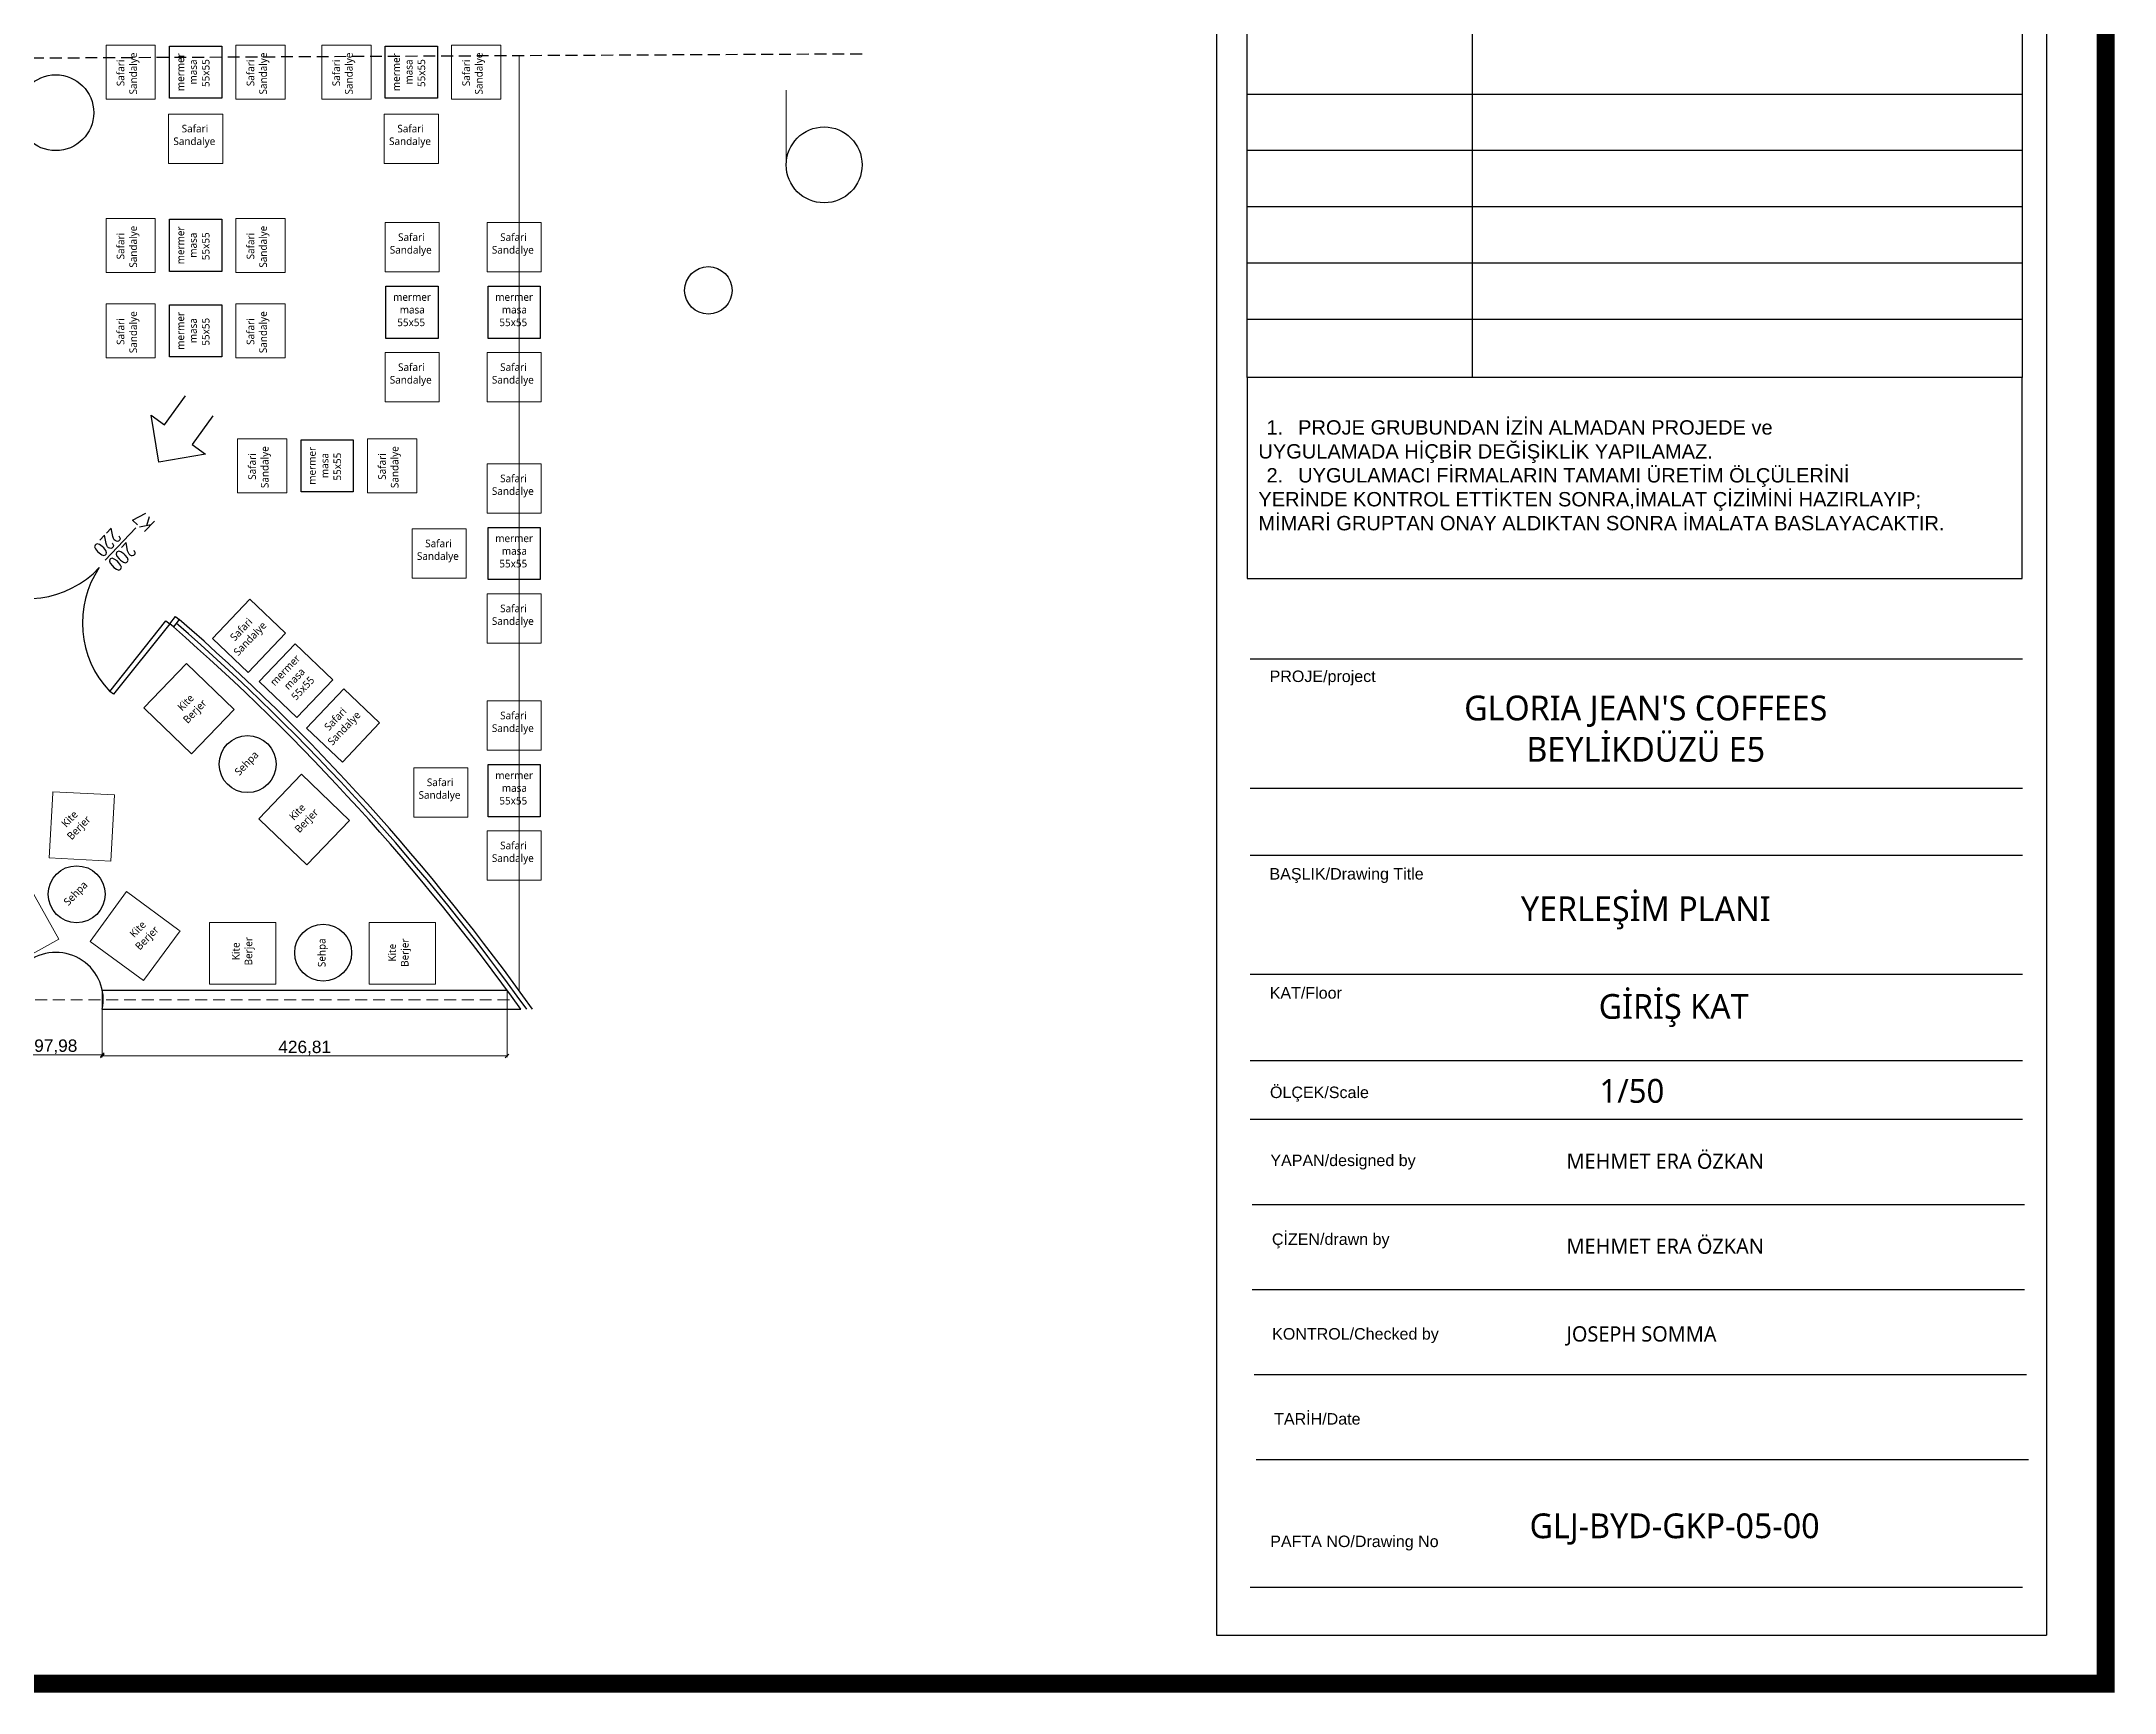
# Model space of a CAD drawing. Header units: millimetres. Extents: x 5603074 to 5608376, y 255765 to 258684.
# Drawn here: x 5606190 to 5608376, y 255765 to 257505 of the extents above; entities that cross this region are included whole.
import ezdxf
from ezdxf.enums import TextEntityAlignment as Align

# ---------------------------------------------------------------- set-up
doc = ezdxf.new("R2010")
doc.units = ezdxf.units.MM
doc.header["$LTSCALE"] = 100
doc.header["$PDMODE"] = 2
doc.linetypes.add('HIDDEN2', pattern=[0.1875, 0.125, -0.0625])
for name, color, linetype, lineweight in [('AKS', 63, 'HIDDEN2', 5), ('t_antet', 24, 'Continuous', 20), ('t_olcu', 252, 'Continuous', 20), ('t_tefris', 44, 'Continuous', 25), ('t_tefrişoturum', 25, 'Continuous', 15), ('t_yazı', 7, 'Continuous', 25)]:
    doc.layers.add(name, color=color, linetype=linetype, lineweight=lineweight)
for name, color, linetype in [('cam', 4, 'Continuous'), ('DUVAR', 2, 'Continuous'), ('KAPI', 7, 'Continuous'), ('KOLON', 1, 'Continuous'), ('PARSEL', 4, 'Continuous'), ('YK-KUCUK-ing', 10, 'Continuous')]:
    doc.layers.add(name, color=color, linetype=linetype)
doc.styles.add('100', font='romans.shx', dxfattribs={"width": 0.7, "height": 15})
doc.styles.add('ARIALT', font='arial.ttf', dxfattribs={"height": 10})
doc.styles.get("Standard").update_dxf_attribs({"font": 'arial.ttf'})
doc.dimstyles.new('olcu50', dxfattribs={"dimtxt": 13, "dimasz": 4, "dimexe": 1.25, "dimexo": 0.625, "dimtad": 1, "dimtxsty": 'Standard', "dimblk": 'OBLIQUE', "dimcen": 2.5, "dimclrd": 256, "dimclre": 256, "dimclrt": 7, "dimadec": 0, "dimazin": 0, "dimtfac": 1, "dimtmove": 0, "dimatfit": 3, "dimldrblk": 'OBLIQUE', "dimfxl": 1, "dimlwd": -1, "dimlwe": -1, "dimarcsym": 0})

# ---------------------------------------------------------------- blocks, each defined once
blk = doc.blocks.new('_OBLIQUE')
at = {"color": 0, "linetype": 'ByBlock'}
blk.add_line((-0.5, -0.5), (0.5, 0.5), dxfattribs=at)
blk = doc.blocks.new('*D226')
at = {"layer": 'Defpoints', "color": 0, "transparency": 16777216}
for p in [(5606156.2, 256505.1), (5606254.2, 256505.1), (5606254.2, 256437.1)]:
    blk.add_point(p, dxfattribs=at)
at = {"layer": 't_olcu', "transparency": 16777216}
for p, q in [((5606156.2, 256504.5), (5606156.2, 256435.9)), ((5606254.2, 256504.5), (5606254.2, 256435.9)), ((5606156.2, 256437.1), (5606254.2, 256437.1))]:
    blk.add_line(p, q, dxfattribs=at)
at = {"layer": 't_olcu', "transparency": 16777216, "xscale": 4, "yscale": 4, "zscale": 4, "rotation": 180}
blk.add_blockref('_OBLIQUE', (5606156.2, 256437.1), dxfattribs=at)
at = {"layer": 't_olcu', "transparency": 16777216, "xscale": 4, "yscale": 4, "zscale": 4}
blk.add_blockref('_OBLIQUE', (5606254.2, 256437.1), dxfattribs=at)
at = {"layer": 't_olcu', "color": 7, "transparency": 16777216, "insert": (5606205.2, 256445.6), "char_height": 13, "attachment_point": 5}
blk.add_mtext('97,98', dxfattribs=at)
blk = doc.blocks.new('*D227')
at = {"layer": 'Defpoints', "color": 0, "transparency": 16777216}
for p in [(5606254.2, 256504.5), (5606681, 256505.1), (5606681, 256435.9)]:
    blk.add_point(p, dxfattribs=at)
at = {"layer": 't_olcu', "transparency": 16777216}
for p, q in [((5606254.2, 256503.9), (5606254.2, 256434.6)), ((5606681, 256504.5), (5606681, 256434.6)), ((5606254.2, 256435.9), (5606681, 256435.9))]:
    blk.add_line(p, q, dxfattribs=at)
at = {"layer": 't_olcu', "transparency": 16777216, "xscale": 4, "yscale": 4, "zscale": 4, "rotation": 180}
blk.add_blockref('_OBLIQUE', (5606254.2, 256435.9), dxfattribs=at)
at = {"layer": 't_olcu', "transparency": 16777216, "xscale": 4, "yscale": 4, "zscale": 4}
blk.add_blockref('_OBLIQUE', (5606681, 256435.9), dxfattribs=at)
at = {"layer": 't_olcu', "color": 7, "transparency": 16777216, "insert": (5606467.6, 256444.3), "char_height": 13, "attachment_point": 5}
blk.add_mtext('426,81', dxfattribs=at)

msp = doc.modelspace()

# ---------------------------------------------------------------- linework, layer by layer
at = {"color": 252}
for p, q in [((5607428.784, 258674.392), (5607428.784, 255825.553)), ((5608303.795, 258674.392), (5608303.795, 255825.553)), ((5607428.784, 255825.553), (5608303.795, 255825.553))]:
    msp.add_line(p, q, dxfattribs=at)
at = {"color": 250}
for p, q in [((5607698.606, 258161.502), (5607698.606, 257150.962)), ((5607461.221, 257449.784), (5608278.286, 257449.784)), ((5607461.221, 257390.475), (5608278.286, 257390.475)), ((5607461.221, 257331.165), (5608278.286, 257331.165)), ((5607461.221, 257271.855), (5608278.286, 257271.855)), ((5607461.221, 257212.545), (5608278.286, 257212.545)), ((5608278.522, 256854.007), (5607464.275, 256854.007)), ((5607464.275, 256718.164), (5608278.522, 256718.164)), ((5608278.522, 256647.253), (5607464.275, 256647.253)), ((5608278.522, 256521.931), (5607464.275, 256521.931)), ((5608278.522, 256430.762), (5607464.275, 256430.762)), ((5608278.522, 256368.818), (5607464.275, 256368.818)), ((5608280.619, 256279.197), (5607466.372, 256279.197)), ((5608280.619, 256189.575), (5607466.372, 256189.575)), ((5608282.715, 256099.953), (5607468.469, 256099.953)), ((5608284.812, 256010.331), (5607470.565, 256010.331)), ((5608278.522, 255875.554), (5607464.275, 255875.554))]:
    msp.add_line(p, q, dxfattribs=at)
at = {"color": 252, "const_width": 18.717}
msp.add_lwpolyline([(5603083.312, 255774.354), (5603083.312, 258674.392), (5608366.296, 258674.392), (5608366.296, 255774.354)], close=True, dxfattribs=at)
at = {"color": 250}
msp.add_lwpolyline([(5608278.286, 257150.962), (5607461.221, 257150.962), (5607461.221, 258161.502), (5608278.286, 258161.502)], close=True, dxfattribs=at)
msp.add_lwpolyline([(5607461.221, 257150.962), (5607461.221, 256939.131), (5608278.286, 256939.131), (5608278.286, 257150.962)], dxfattribs=at)
at = {"layer": 'AKS'}
msp.add_line((5603745.952, 256495.117), (5606688.31, 256495.117), dxfattribs=at)
at = {"layer": 'cam'}
for points in [[(5606370.836, 257110.757), (5606348.985, 257080.281), (5606363.207, 257070.084), (5606313.873, 257061.952), (5606305.741, 257111.286), (5606319.963, 257101.089), (5606341.815, 257131.565)], [(5606335.416, 256896.007), (5606329.174, 256888.194)]]:
    msp.add_lwpolyline(points, dxfattribs=at)
for radius, start, end in [(2350, 35.510424, 48.94109), (2355, 35.423668, 48.946271), (2345, 35.597645, 48.935888)]:
    msp.add_arc((5604788.731, 255120.117), radius, start, end, dxfattribs=at)
at = {"layer": 'DUVAR'}
for points in [[(5606254.221, 256505.117), (5606681.032, 256505.117)], [(5606254.221, 256485.117), (5606695.509, 256485.117)]]:
    msp.add_lwpolyline(points, dxfattribs=at)
at = {"layer": 'KAPI'}
for points in [[(5606325.267, 256891.315), (5606265.972, 256817.092), (5606262.066, 256820.213), (5606321.361, 256894.436)], [(5606335.416, 256896.007), (5606329.174, 256888.194), (5606325.267, 256891.315), (5606331.509, 256899.128)]]:
    msp.add_lwpolyline(points, close=True, dxfattribs=at)
for centre, start, end in [((5606175.008, 257022.236), 239.144165, 316.711141), ((5606337.694, 256892.269), 146.047849, 223.614826)]:
    msp.add_arc(centre, 104.46, start, end, dxfattribs=at)
at = {"layer": 'KOLON'}
for centre, radius in [((5606205.185, 257430.117), 40), ((5607015.239, 257375.121), 40), ((5606893.189, 257242.893), 25)]:
    msp.add_circle(centre, radius, dxfattribs=at)
msp.add_arc((5606205.231, 256495.117), 50, 348.463041, 191.536959, dxfattribs=at)
at = {"layer": 'PARSEL', "linetype": 'HIDDEN2'}
msp.add_lwpolyline([(5607055.239, 257491.971), (5603745.952, 257475.117), (5603745.946, 256485.117)], dxfattribs=at)
at = {"layer": 't_olcu'}
for p, q in [((5606693.864, 256504.492), (5606693.864, 257490.131)), ((5606975.239, 257375.121), (5606975.239, 257453.961))]:
    msp.add_line(p, q, dxfattribs=at)
at = {"layer": 't_tefris', "linetype": 'Continuous'}
for points in [[(5606380.151, 257500.315), (5606380.151, 257445.315), (5606325.151, 257445.315), (5606325.151, 257500.315), (5606380.151, 257500.315)], [(5606607.544, 257500.315), (5606607.544, 257445.315), (5606552.544, 257445.315), (5606552.544, 257500.315), (5606607.544, 257500.315)], [(5606380.151, 257317.773), (5606380.151, 257262.773), (5606325.151, 257262.773), (5606325.151, 257317.773), (5606380.151, 257317.773)], [(5606608.311, 257192.246), (5606553.311, 257192.246), (5606553.311, 257247.246), (5606608.311, 257247.246), (5606608.311, 257192.246)], [(5606715.951, 257192.246), (5606660.951, 257192.246), (5606660.951, 257247.246), (5606715.951, 257247.246), (5606715.951, 257192.246)], [(5606380.151, 257227.656), (5606380.151, 257172.656), (5606325.151, 257172.656), (5606325.151, 257227.656), (5606380.151, 257227.656)], [(5606518.865, 257085.463), (5606518.865, 257030.463), (5606463.865, 257030.463), (5606463.865, 257085.463), (5606518.865, 257085.463)], [(5606715.951, 256937.952), (5606660.951, 256937.952), (5606660.951, 256992.952), (5606715.951, 256992.952), (5606715.951, 256937.952)], [(5606497.423, 256832.407), (5606459.501, 256792.571), (5606419.665, 256830.494), (5606457.587, 256870.33), (5606497.423, 256832.407)], [(5606715.951, 256688.094), (5606660.951, 256688.094), (5606660.951, 256743.094), (5606715.951, 256743.094), (5606715.951, 256688.094)]]:
    msp.add_lwpolyline(points, dxfattribs=at)
for centre in [(5606407.405, 256743.535), (5606227.145, 256606.405), (5606487.099, 256544.757)]:
    msp.add_circle(centre, 30, dxfattribs=at)
at = {"layer": 't_tefrişoturum'}
for points in [[(5606310.151, 257501.315), (5606310.151, 257444.315), (5606258.151, 257444.315), (5606258.151, 257501.315), (5606310.151, 257501.315)], [(5606447.151, 257501.315), (5606447.151, 257444.315), (5606395.151, 257444.315), (5606395.151, 257501.315), (5606447.151, 257501.315)], [(5606537.544, 257501.315), (5606537.544, 257444.315), (5606485.544, 257444.315), (5606485.544, 257501.315), (5606537.544, 257501.315)], [(5606674.544, 257501.315), (5606674.544, 257444.315), (5606622.544, 257444.315), (5606622.544, 257501.315), (5606674.544, 257501.315)], [(5606381.151, 257376.685), (5606324.151, 257376.685), (5606324.151, 257428.685), (5606381.151, 257428.685), (5606381.151, 257376.685)], [(5606608.544, 257376.685), (5606551.544, 257376.685), (5606551.544, 257428.685), (5606608.544, 257428.685), (5606608.544, 257376.685)], [(5606310.151, 257318.773), (5606310.151, 257261.773), (5606258.151, 257261.773), (5606258.151, 257318.773), (5606310.151, 257318.773)], [(5606447.151, 257318.773), (5606447.151, 257261.773), (5606395.151, 257261.773), (5606395.151, 257318.773), (5606447.151, 257318.773)], [(5606609.311, 257262.246), (5606552.311, 257262.246), (5606552.311, 257314.246), (5606609.311, 257314.246), (5606609.311, 257262.246)], [(5606716.951, 257262.246), (5606659.951, 257262.246), (5606659.951, 257314.246), (5606716.951, 257314.246), (5606716.951, 257262.246)], [(5606310.151, 257228.656), (5606310.151, 257171.656), (5606258.151, 257171.656), (5606258.151, 257228.656), (5606310.151, 257228.656)], [(5606447.151, 257228.656), (5606447.151, 257171.656), (5606395.151, 257171.656), (5606395.151, 257228.656), (5606447.151, 257228.656)], [(5606609.311, 257125.246), (5606552.311, 257125.246), (5606552.311, 257177.246), (5606609.311, 257177.246), (5606609.311, 257125.246)], [(5606716.951, 257125.246), (5606659.951, 257125.246), (5606659.951, 257177.246), (5606716.951, 257177.246), (5606716.951, 257125.246)], [(5606448.865, 257086.463), (5606448.865, 257029.463), (5606396.865, 257029.463), (5606396.865, 257086.463), (5606448.865, 257086.463)], [(5606585.865, 257086.463), (5606585.865, 257029.463), (5606533.865, 257029.463), (5606533.865, 257086.463), (5606585.865, 257086.463)], [(5606716.951, 257007.952), (5606659.951, 257007.952), (5606659.951, 257059.952), (5606716.951, 257059.952), (5606716.951, 257007.952)], [(5606637.929, 256939.452), (5606580.929, 256939.452), (5606580.929, 256991.452), (5606637.929, 256991.452), (5606637.929, 256939.452)], [(5606447.412, 256881.396), (5606408.111, 256840.112), (5606370.448, 256875.966), (5606409.749, 256917.25), (5606447.412, 256881.396)], [(5606716.951, 256870.952), (5606659.951, 256870.952), (5606659.951, 256922.952), (5606716.951, 256922.952), (5606716.951, 256870.952)], [(5606297.886, 256802.79), (5606342.959, 256849.624), (5606393.395, 256801.083), (5606348.322, 256754.249), (5606298.966, 256801.75)], [(5606546.64, 256786.936), (5606507.339, 256745.651), (5606469.676, 256781.505), (5606508.977, 256822.789), (5606546.64, 256786.936)], [(5606716.951, 256758.094), (5606659.951, 256758.094), (5606659.951, 256810.094), (5606716.951, 256810.094), (5606716.951, 256758.094)], [(5606639.631, 256687.664), (5606582.631, 256687.664), (5606582.631, 256739.664), (5606639.631, 256739.664), (5606639.631, 256687.664)], [(5606419.293, 256685.946), (5606464.366, 256732.78), (5606514.803, 256684.24), (5606469.73, 256637.406), (5606420.374, 256684.906)], [(5606202.068, 256714.496), (5606266.974, 256711.002), (5606263.211, 256641.103), (5606198.305, 256644.597), (5606201.987, 256712.998)], [(5606716.951, 256621.094), (5606659.951, 256621.094), (5606659.951, 256673.094), (5606716.951, 256673.094), (5606716.951, 256621.094)], [(5606176.963, 256615.708), (5606208.526, 256558.886), (5606147.333, 256524.895), (5606115.77, 256581.717), (5606175.652, 256614.979)], [(5606336.254, 256567.738), (5606297.813, 256515.324), (5606241.367, 256556.722), (5606279.808, 256609.136), (5606335.045, 256568.625)], [(5606367.099, 256511.507), (5606367.099, 256576.507), (5606437.099, 256576.507), (5606437.099, 256511.507), (5606368.599, 256511.507)], [(5606535.599, 256511.507), (5606535.599, 256576.507), (5606605.599, 256576.507), (5606605.599, 256511.507), (5606537.099, 256511.507)]]:
    msp.add_lwpolyline(points, close=True, dxfattribs=at)
at = {"layer": 'YK-KUCUK-ing'}
msp.add_lwpolyline([(5606257.286, 256958.423), (5606289.762, 256992.751)], dxfattribs=at)
msp.add_lwpolyline([(5606257.286, 256958.423), (5606289.762, 256992.751)], dxfattribs=at)

# ---------------------------------------------------------------- texts
at = {"color": 250, "insert": (5607473.02, 257047.863), "char_height": 15.13082, "width": 1040.33751, "attachment_point": 4}
msp.add_mtext('\\pi-33.306,l41.912,t41.912;1.^IPROJE GRUBUNDAN İZİN ALMADAN PROJEDE ve \\P\\pi0,l0;UYGULAMADA HİÇBİR DEĞİŞİKLİK YAPILAMAZ.\\P\\pi-33.306,l41.912;2.^IUYGULAMACI FİRMALARIN TAMAMI ÜRETİM ÖLÇÜLERİNİ \\P\\pi0,l0;YERİNDE KONTROL ETTİKTEN SONRA,İMALAT ÇİZİMİNİ HAZIRLAYIP;\\PMİMARİ GRUPTAN ONAY ALDIKTAN SONRA İMALATA BASLAYACAKTIR.', dxfattribs=at)
at = {"color": 7}
for s, insert, char_height, width, attachment_point in [("{\\fLucida Sans Unicode|b0|i0|c162|p34;GLORIA JEAN'S COFFEES\\PBEYLİKDÜZÜ E5}", (5607881.437, 256780.747), 26.09031, 629.51691, 5), ('{\\fLucida Sans Unicode|b0|i0|c162|p34;GİRİŞ KAT}', (5607910.827, 256483.744), 26.09031, 659.85499, 5), ('{\\fLucida Sans Unicode|b0|i0|c162|p34;1/50}', (5607866.823, 256398.942), 25.13107, 468.63868, 5), ('{\\fLucida Sans Unicode|b0|i0|c162|p34;MEHMET ERA ÖZKAN}', (5607797.918, 256324.941), 16.08389, 615.16777, 4), ('{\\fLucida Sans Unicode|b0|i0|c162|p34;MEHMET ERA ÖZKAN}', (5607797.918, 256235.32), 16.08389, 615.16777, 4), ('{\\fLucida Sans Unicode|b0|i0|c162|p34;JOSEPH SOMMA}', (5607797.865, 256140.822), 16.08389, 615.16777, 4)]:
    msp.add_mtext(s, dxfattribs=dict(at, insert=insert, char_height=char_height, width=width, attachment_point=attachment_point))
at = {"layer": 't_antet', "char_height": 26.09031, "width": 629.51691, "attachment_point": 5}
for s, insert in [('{\\fLucida Sans Unicode|b0|i0|c162|p34;YERLEŞİM PLANI}', (5607881.437, 256586.744)), ('{\\fLucida Sans Unicode|b0|i0|c162|p34;GLJ-BYD-GKP-05-00}', (5607911.835, 255937.227))]:
    msp.add_mtext(s, dxfattribs=dict(at, insert=insert))
at = {"layer": 't_yazı', "style": 'ARIALT'}
msp.add_text('PAFTA NO/Drawing No', height=12.10217, dxfattribs=at).set_placement((5607574.305, 255924.349), align=Align.MIDDLE_CENTER)
at = {"layer": 't_yazı', "char_height": 8, "width": 43.28707, "attachment_point": 4}
for s, insert, rotation in [('\\pi7.4543;{\\fLucida Sans Unicode|b0|i0|c162|p34;Safari \\P\\pi-1.2889;Sandalye}', (5606281.458, 257450.637), 90), ('\\pi1.2543;{\\fLucida Sans Unicode|b0|i0|c162|p34;mermer \\P\\pi8.2084;masa \\P\\pi5.5787;55x55}', (5606349.958, 257451.637), 90), ('\\pi7.4543;{\\fLucida Sans Unicode|b0|i0|c162|p34;Safari \\P\\pi-1.2889;Sandalye}', (5606418.458, 257450.637), 90), ('\\pi7.4543;{\\fLucida Sans Unicode|b0|i0|c162|p34;Safari \\P\\pi-1.2889;Sandalye}', (5606508.852, 257450.637), 90), ('\\pi1.2543;{\\fLucida Sans Unicode|b0|i0|c162|p34;mermer \\P\\pi8.2084;masa \\P\\pi5.5787;55x55}', (5606577.352, 257451.637), 90), ('\\pi7.4543;{\\fLucida Sans Unicode|b0|i0|c162|p34;Safari \\P\\pi-1.2889;Sandalye}', (5606645.852, 257450.637), 90), ('\\pi7.4543;{\\fLucida Sans Unicode|b0|i0|c162|p34;Safari \\P\\pi-1.2889;Sandalye}', (5606281.458, 257268.095), 90), ('\\pi1.2543;{\\fLucida Sans Unicode|b0|i0|c162|p34;mermer \\P\\pi8.2084;masa \\P\\pi5.5787;55x55}', (5606349.958, 257269.095), 90), ('\\pi7.4543;{\\fLucida Sans Unicode|b0|i0|c162|p34;Safari \\P\\pi-1.2889;Sandalye}', (5606418.458, 257268.095), 90), ('\\pi7.4543;{\\fLucida Sans Unicode|b0|i0|c162|p34;Safari \\P\\pi-1.2889;Sandalye}', (5606281.458, 257177.978), 90), ('\\pi1.2543;{\\fLucida Sans Unicode|b0|i0|c162|p34;mermer \\P\\pi8.2084;masa \\P\\pi5.5787;55x55}', (5606349.958, 257178.978), 90), ('\\pi7.4543;{\\fLucida Sans Unicode|b0|i0|c162|p34;Safari \\P\\pi-1.2889;Sandalye}', (5606418.458, 257177.978), 90), ('\\pi7.4543;{\\fLucida Sans Unicode|b0|i0|c162|p34;Safari \\P\\pi-1.2889;Sandalye}', (5606420.172, 257035.785), 90), ('\\pi1.2543;{\\fLucida Sans Unicode|b0|i0|c162|p34;mermer \\P\\pi8.2084;masa \\P\\pi5.5787;55x55}', (5606488.672, 257036.785), 90), ('\\pi7.4543;{\\fLucida Sans Unicode|b0|i0|c162|p34;Safari \\P\\pi-1.2889;Sandalye}', (5606557.172, 257035.785), 90), ('\\pi7.4543;{\\fLucida Sans Unicode|b0|i0|c162|p34;Safari \\P\\pi-1.2889;Sandalye}', (5606391.688, 256864.474), 46.40988), ('\\pi1.2543;{\\fLucida Sans Unicode|b0|i0|c162|p34;mermer \\P\\pi8.2084;masa \\P\\pi5.5787;55x55}', (5606441.991, 256817.968), 46.40988), ('\\pi12.179;{\\fLucida Sans Unicode|b0|i0|c162|p34;Kite \\P\\pi6.7057;Berjer}', (5606332.883, 256787.4), 46.097522), ('\\pi7.4543;{\\fLucida Sans Unicode|b0|i0|c162|p34;Safari \\P\\pi-1.2889;Sandalye}', (5606490.916, 256770.014), 46.40988), ('\\pi6.0084;{\\fLucida Sans Unicode|b0|i0|c162|p34;Sehpa}', (5606392.58, 256728.41), 46.097522), ('\\pi12.179;{\\fLucida Sans Unicode|b0|i0|c162|p34;Kite \\P\\pi6.7057;Berjer}', (5606450.579, 256672.057), 46.097522), ('\\pi12.179;{\\fLucida Sans Unicode|b0|i0|c162|p34;Kite \\P\\pi6.7057;Berjer}', (5606210.511, 256664.664), 46.097522), ('\\pi6.0084;{\\fLucida Sans Unicode|b0|i0|c162|p34;Sehpa}', (5606212.32, 256591.279), 46.097522), ('\\pi12.179;{\\fLucida Sans Unicode|b0|i0|c162|p34;Kite \\P\\pi6.7057;Berjer}', (5606282.374, 256548.474), 46.097522), ('\\pi12.179;{\\fLucida Sans Unicode|b0|i0|c162|p34;Kite \\P\\pi6.7057;Berjer}', (5606402.987, 256524.686), 90), ('\\pi6.0084;{\\fLucida Sans Unicode|b0|i0|c162|p34;Sehpa}', (5606486.906, 256523.578), 90), ('\\pi12.179;{\\fLucida Sans Unicode|b0|i0|c162|p34;Kite \\P\\pi6.7057;Berjer}', (5606567.772, 256523.194), 90)]:
    msp.add_mtext(s, dxfattribs=dict(at, insert=insert, rotation=rotation))
for s, insert in [('\\pi7.4543;{\\fLucida Sans Unicode|b0|i0|c162|p34;Safari \\P\\pi-1.2889;Sandalye}', (5606330.472, 257405.378)), ('\\pi7.4543;{\\fLucida Sans Unicode|b0|i0|c162|p34;Safari \\P\\pi-1.2889;Sandalye}', (5606557.866, 257405.378)), ('\\pi7.4543;{\\fLucida Sans Unicode|b0|i0|c162|p34;Safari \\P\\pi-1.2889;Sandalye}', (5606558.633, 257290.939)), ('\\pi7.4543;{\\fLucida Sans Unicode|b0|i0|c162|p34;Safari \\P\\pi-1.2889;Sandalye}', (5606666.273, 257290.939)), ('\\pi1.2543;{\\fLucida Sans Unicode|b0|i0|c162|p34;mermer \\P\\pi8.2084;masa \\P\\pi5.5787;55x55}', (5606559.633, 257222.439)), ('\\pi1.2543;{\\fLucida Sans Unicode|b0|i0|c162|p34;mermer \\P\\pi8.2084;masa \\P\\pi5.5787;55x55}', (5606667.273, 257222.439)), ('\\pi7.4543;{\\fLucida Sans Unicode|b0|i0|c162|p34;Safari \\P\\pi-1.2889;Sandalye}', (5606558.633, 257153.939)), ('\\pi7.4543;{\\fLucida Sans Unicode|b0|i0|c162|p34;Safari \\P\\pi-1.2889;Sandalye}', (5606666.273, 257153.939)), ('\\pi7.4543;{\\fLucida Sans Unicode|b0|i0|c162|p34;Safari \\P\\pi-1.2889;Sandalye}', (5606666.273, 257036.645)), ('\\pi7.4543;{\\fLucida Sans Unicode|b0|i0|c162|p34;Safari \\P\\pi-1.2889;Sandalye}', (5606587.251, 256968.145)), ('\\pi1.2543;{\\fLucida Sans Unicode|b0|i0|c162|p34;mermer \\P\\pi8.2084;masa \\P\\pi5.5787;55x55}', (5606667.273, 256968.145)), ('\\pi7.4543;{\\fLucida Sans Unicode|b0|i0|c162|p34;Safari \\P\\pi-1.2889;Sandalye}', (5606666.273, 256899.645)), ('\\pi7.4543;{\\fLucida Sans Unicode|b0|i0|c162|p34;Safari \\P\\pi-1.2889;Sandalye}', (5606666.273, 256786.787)), ('\\pi7.4543;{\\fLucida Sans Unicode|b0|i0|c162|p34;Safari \\P\\pi-1.2889;Sandalye}', (5606588.953, 256716.357)), ('\\pi1.2543;{\\fLucida Sans Unicode|b0|i0|c162|p34;mermer \\P\\pi8.2084;masa \\P\\pi5.5787;55x55}', (5606667.273, 256718.287)), ('\\pi7.4543;{\\fLucida Sans Unicode|b0|i0|c162|p34;Safari \\P\\pi-1.2889;Sandalye}', (5606666.273, 256649.787))]:
    msp.add_mtext(s, dxfattribs=dict(at, insert=insert))
at = {"layer": 't_yazı', "style": 'ARIALT'}
for s, insert, char_height, width, attachment_point in [('PROJE/project', (5607540.791, 256842.168), 12.10217, 225.09917, 2), ('BAŞLIK/Drawing Title', (5607566.046, 256633.99), 12.10217, 225.09917, 2), ('KAT/Floor', (5607523.026, 256508.457), 12.1022, 225.09917, 2), ('ÖLÇEK/Scale', (5607537.432, 256403.643), 12.10217, 81.75243, 2), ('YAPAN/designed by', (5607562.275, 256331.973), 12.10217, 225.09917, 2), ('ÇİZEN/drawn by', (5607549.326, 256248.907), 12.10217, 225.09917, 2), ('KONTROL/Checked by', (5607487.538, 256149.095), 12.10217, 202.22454, 1), ('TARİH/Date', (5607489.635, 256059.473), 12.1022, 202.22454, 1)]:
    msp.add_mtext(s, dxfattribs=dict(at, insert=insert, char_height=char_height, width=width, attachment_point=attachment_point))
at = {"layer": 'YK-KUCUK-ing', "style": '100', "width": 0.8}
for s, rotation, p in [('K7', 136.58824, (5606310.616, 256998.209)), ('220', 226.58824, (5606264.718, 256993.385)), ('200', 226.58824, (5606280.324, 256978.119))]:
    msp.add_text(s, height=15, rotation=rotation, dxfattribs=at).set_placement(p)

# ---------------------------------------------------------------- dimensions: what is measured, and where the dimension line sits
at = {"layer": 't_olcu'}
for base, p1, p2, picture, middle in [((5606254.221, 256437.131), (5606156.242, 256505.117), (5606254.221, 256505.117), '*D226', (5606205.231, 256445.568)), ((5606681.032, 256435.881), (5606254.221, 256504.492), (5606681.032, 256505.117), '*D227', (5606467.626, 256444.318))]:
    dim = msp.add_linear_dim(base=base, p1=p1, p2=p2, dimstyle='olcu50', dxfattribs=at)
    dim.commit()
    dim.dimension.update_dxf_attribs({"geometry": picture, "text_midpoint": middle})

doc.saveas('drawing.dxf')
